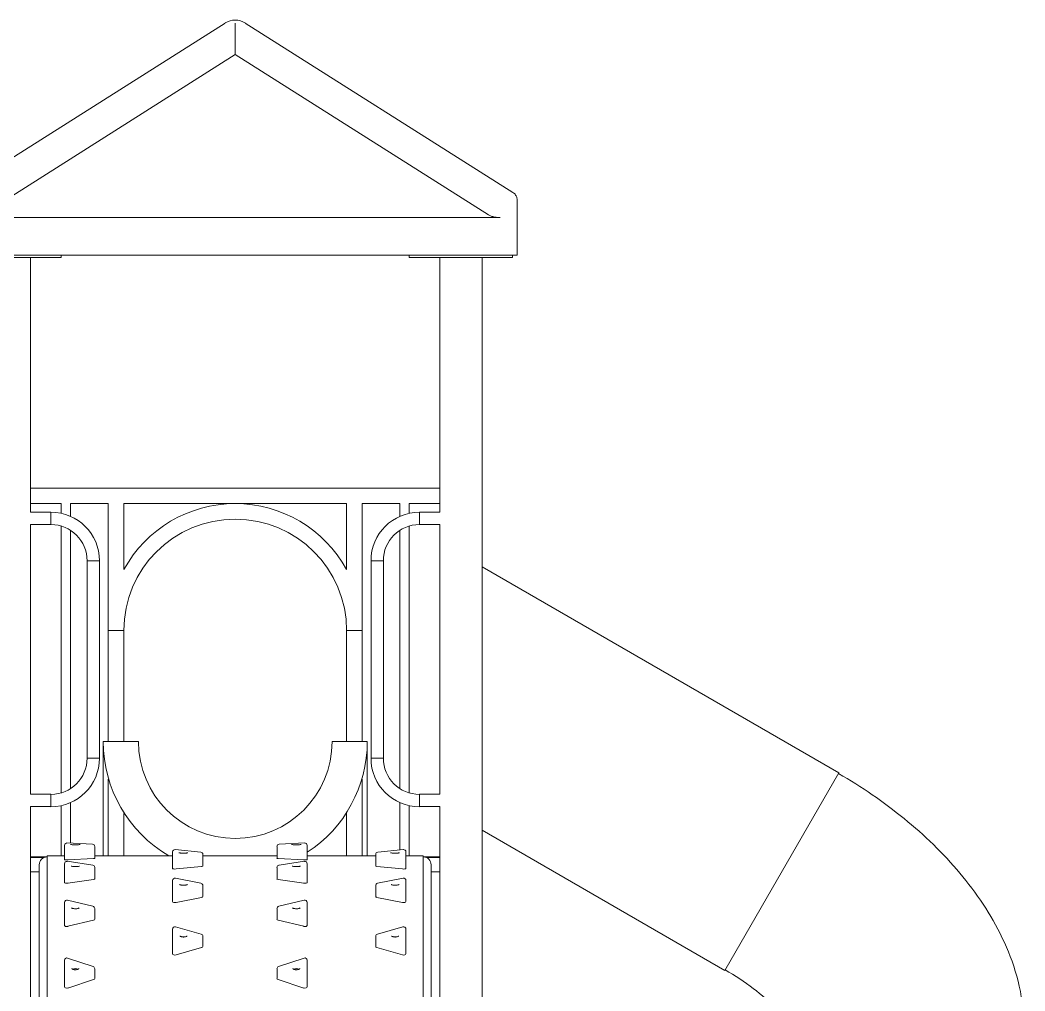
# Model space of a CAD drawing. Header units: feet. Extents: x 0 to 323, y -2 to 159.
# Drawn here: x 217.4 to 323.3, y 57.2 to 159.5 of the extents above; entities that cross this region are included whole.
import ezdxf

# ---------------------------------------------------------------- set-up
doc = ezdxf.new("R2010")
doc.units = ezdxf.units.FT
doc.header["$MEASUREMENT"] = 0
doc.layers.add('ceco.net 250', color=7, linetype='Continuous', lineweight=9)

msp = doc.modelspace()

# ---------------------------------------------------------------- linework, layer by layer
at = {"layer": 'ceco.net 250', "extrusion": (0, 1, 1e-16)}
for p, q in [((239.04, 159.18), (210.84, 141.32)), ((240.1, 159.18), (240.1, 155.86)), ((241.16, 159.18), (269.35, 141.32)), ((240.1, 155.86), (213.42, 138.97)), ((240.1, 155.86), (266.77, 138.97)), ((269.81, 140.4), (269.81, 140.48)), ((269.81, 138.23), (269.81, 140.4)), ((212.18, 138.68), (268.01, 138.68)), ((269.81, 134.72), (269.81, 138.14)), ((210.87, 134.47), (221.77, 134.47)), ((211.37, 134.72), (268.82, 134.72)), ((218.55, 134.47), (218.55, 107.64)), ((221.77, 134.72), (221.77, 134.47)), ((258.42, 134.47), (258.42, 134.72)), ((269.32, 134.47), (258.42, 134.47)), ((261.64, 134.47), (261.64, 107.64)), ((266.1, 134.47), (266.1, 0)), ((268.82, 134.72), (269.81, 134.72)), ((269.32, 134.47), (269.32, 134.72)), ((218.55, 110.19), (261.64, 110.19)), ((218.55, 108.55), (221.77, 108.55)), ((221.77, 107.52), (221.77, 108.55)), ((222.76, 107.2), (222.76, 108.55)), ((222.76, 108.55), (226.72, 108.55)), ((226.72, 83.47), (226.72, 108.55)), ((228.37, 108.55), (251.83, 108.55)), ((228.37, 101.6), (228.37, 108.55)), ((251.83, 108.55), (251.83, 101.6)), ((253.47, 108.55), (257.43, 108.55)), ((253.47, 108.55), (253.47, 83.47)), ((257.43, 108.55), (257.43, 107.2)), ((258.42, 108.55), (261.64, 108.55)), ((258.42, 108.55), (258.42, 107.52)), ((220.69, 107.64), (218.55, 107.64)), ((220.69, 107.64), (220.69, 106.33)), ((220.69, 107.64), (220.69, 106.33)), ((259.51, 107.64), (259.51, 106.33)), ((259.51, 107.64), (259.51, 106.33)), ((261.64, 107.64), (259.51, 107.64)), ((220.69, 106.33), (218.55, 106.33)), ((218.55, 106.33), (218.55, 77.92)), ((221.77, 78.08), (221.77, 106.18)), ((258.42, 106.18), (258.42, 78.08)), ((261.64, 106.33), (259.51, 106.33)), ((261.64, 106.33), (261.64, 77.92)), ((222.76, 78.53), (222.76, 105.72)), ((257.43, 105.72), (257.43, 78.53)), ((224.49, 102.53), (225.15, 102.53)), ((224.49, 102.53), (225.8, 102.53)), ((224.49, 81.72), (224.49, 102.53)), ((225.15, 102.53), (225.8, 102.53)), ((225.8, 81.72), (225.8, 102.53)), ((255.7, 102.53), (254.4, 102.53)), ((255.05, 102.53), (254.4, 102.53)), ((254.4, 102.53), (254.4, 81.72)), ((255.7, 102.53), (255.05, 102.53)), ((255.7, 102.53), (255.7, 81.72)), ((303.69, 80.17), (266.1, 101.87)), ((226.72, 95.18), (227.55, 95.18)), ((227.55, 95.18), (228.37, 95.18)), ((228.37, 83.47), (228.37, 95.18)), ((251.83, 95.18), (252.65, 95.18)), ((251.83, 95.18), (251.83, 83.47)), ((252.65, 95.18), (253.47, 95.18)), ((229.9, 83.47), (226.19, 83.47)), ((226.19, 83.47), (226.19, 71.45)), ((254.01, 83.47), (250.3, 83.47)), ((254.01, 71.45), (254.01, 83.47)), ((225.15, 81.72), (224.49, 81.72)), ((224.49, 81.72), (225.8, 81.72)), ((225.8, 81.72), (225.15, 81.72)), ((255.7, 81.72), (254.4, 81.72)), ((254.4, 81.72), (255.05, 81.72)), ((255.05, 81.72), (255.7, 81.72)), ((226.72, 71.45), (226.72, 79.53)), ((253.47, 79.53), (253.47, 71.45)), ((303.69, 80.17), (291.68, 59.36)), ((303.69, 80.17), (291.68, 59.36)), ((218.55, 77.92), (220.69, 77.92)), ((220.69, 76.62), (220.69, 77.92)), ((220.69, 76.62), (220.69, 77.92)), ((259.51, 76.62), (259.51, 77.92)), ((259.51, 76.62), (259.51, 77.92)), ((259.51, 77.92), (261.64, 77.92)), ((218.55, 76.62), (220.69, 76.62)), ((218.55, 76.62), (218.55, 0)), ((221.77, 71.45), (221.77, 76.73)), ((222.76, 72.77), (222.76, 77.05)), ((257.43, 77.05), (257.43, 72.06)), ((258.42, 76.73), (258.42, 71.45)), ((259.51, 76.62), (261.64, 76.62)), ((261.64, 76.62), (261.64, 0)), ((228.37, 71.45), (228.37, 75.88)), ((251.83, 75.88), (251.83, 71.45)), ((291.68, 59.36), (266.1, 74.13)), ((222.11, 72.27), (222.11, 72.54)), ((222.11, 72.27), (222.11, 71.04)), ((225.06, 72.66), (222.37, 72.79)), ((225.3, 72.41), (225.3, 71.18)), ((236.47, 71.83), (233.78, 72.1)), ((244.5, 71.18), (244.5, 72.41)), ((247.42, 72.79), (244.73, 72.66)), ((247.68, 72.27), (247.68, 72.54)), ((247.68, 72.27), (247.68, 71.04)), ((257.81, 72.1), (255.12, 71.83)), ((218.55, 71.32), (220.28, 71.32)), ((219.94, 71.25), (218.55, 71.25)), ((219.94, 71.25), (218.55, 71.25)), ((222.11, 71.45), (220.28, 71.45)), ((220.28, 0), (220.28, 71.45)), ((225.17, 71.16), (222.48, 71.02)), ((233.5, 71.45), (225.3, 71.45)), ((233.5, 71.31), (233.5, 71.85)), ((233.5, 71.31), (233.5, 70.09)), ((236.69, 71.58), (236.69, 70.36)), ((244.5, 71.45), (236.69, 71.45)), ((244.62, 71.16), (247.31, 71.02)), ((254.9, 71.45), (247.68, 71.45)), ((254.9, 70.36), (254.9, 71.58)), ((258.08, 71.31), (258.08, 71.85)), ((259.91, 71.45), (258.08, 71.45)), ((258.08, 71.31), (258.08, 70.09)), ((259.91, 0), (259.91, 71.45)), ((259.91, 71.32), (261.64, 71.32)), ((261.64, 71.25), (260.25, 71.25)), ((261.64, 71.25), (260.25, 71.25)), ((219.46, 70.5), (219.46, 0)), ((222.11, 69.81), (222.11, 70.61)), ((225.09, 70.45), (222.4, 70.86)), ((225.3, 70.21), (225.3, 69.01)), ((236.56, 70.32), (233.88, 70.05)), ((244.5, 69.01), (244.5, 70.21)), ((247.4, 70.86), (244.71, 70.45)), ((247.68, 69.81), (247.68, 70.61)), ((255.02, 70.32), (257.71, 70.05)), ((260.73, 0), (260.73, 70.5)), ((219.46, 69.76), (218.55, 69.76)), ((222.11, 69.81), (222.11, 68.61)), ((225.17, 68.96), (222.48, 68.56)), ((233.5, 67.77), (233.5, 68.83)), ((236.49, 68.54), (233.8, 69.08)), ((244.62, 68.96), (247.31, 68.56)), ((247.68, 69.81), (247.68, 68.61)), ((257.79, 69.08), (255.1, 68.54)), ((258.08, 67.77), (258.08, 68.83)), ((261.64, 69.76), (260.73, 69.76)), ((233.5, 67.77), (233.5, 66.61)), ((236.69, 68.3), (236.69, 67.14)), ((254.9, 67.14), (254.9, 68.3)), ((258.08, 67.77), (258.08, 66.61)), ((225.11, 66.12), (222.42, 66.77)), ((236.56, 67.06), (233.88, 66.53)), ((247.37, 66.77), (244.68, 66.12)), ((255.02, 67.06), (257.71, 66.53)), ((222.11, 65.22), (222.11, 66.53)), ((225.3, 65.88), (225.3, 64.75)), ((244.5, 64.75), (244.5, 65.88)), ((247.68, 65.22), (247.68, 66.53)), ((222.11, 65.22), (222.11, 64.1)), ((225.17, 64.66), (222.48, 64.01)), ((244.62, 64.66), (247.31, 64.01)), ((247.68, 65.22), (247.68, 64.1)), ((233.5, 62.17), (233.5, 63.72)), ((236.51, 63.19), (233.82, 63.96)), ((257.76, 63.96), (255.08, 63.19)), ((258.08, 62.17), (258.08, 63.72)), ((236.69, 62.95), (236.69, 61.87)), ((254.9, 61.87), (254.9, 62.95)), ((233.5, 62.17), (233.5, 61.1)), ((236.56, 61.77), (233.88, 60.99)), ((255.02, 61.77), (257.71, 60.99)), ((258.08, 62.17), (258.08, 61.1)), ((222.11, 58.65), (222.11, 60.43)), ((225.13, 59.78), (222.44, 60.67)), ((247.35, 60.67), (244.67, 59.78)), ((247.68, 58.65), (247.68, 60.43)), ((225.3, 59.54), (225.3, 58.53)), ((244.5, 58.53), (244.5, 59.54)), ((222.11, 58.65), (222.11, 57.64)), ((225.17, 58.4), (222.48, 57.51)), ((244.62, 58.4), (247.31, 57.51)), ((247.68, 58.65), (247.68, 57.64))]:
    msp.add_line(p, q, dxfattribs=at)
at = {"layer": 'ceco.net 250'}
for centre, radius, start, end in [((240.1, 157.51), 1.98, 57.6526, 122.3474), ((268.82, 138.14), 0.991, 0, 2.1471), ((240.1, 95.18), 13.37, 28.713, 151.287), ((220.69, 102.53), 5.11, 0, 90), ((240.1, 95.18), 11.73, 0, 180), ((259.51, 102.53), 5.11, 90, 180), ((220.69, 102.53), 3.81, 0, 90), ((259.51, 102.53), 3.81, 90, 180), ((240.1, 83.47), 13.91, 180, 239.7799), ((240.1, 83.47), 10.2, 180, 0), ((240.1, 83.47), 13.91, 303.03, 0), ((220.69, 81.72), 3.81, 270, 0), ((220.69, 81.72), 5.11, 270, 0), ((259.51, 81.72), 5.11, 180, 270), ((259.51, 81.72), 3.81, 180, 270), ((222.36, 72.54), 0.248, 87.1193, 180), ((225.05, 72.41), 0.248, 0, 87.1193), ((233.75, 71.85), 0.248, 84.2749, 180), ((244.74, 72.41), 0.248, 92.8807, 180), ((247.43, 72.54), 0.248, 0, 92.8807), ((257.83, 71.85), 0.248, 0, 95.7251), ((220.28, 70.5), 0.822, 90, 180), ((236.44, 71.58), 0.248, 0, 84.2749), ((255.14, 71.58), 0.248, 95.7251, 180), ((259.91, 70.5), 0.822, 0, 90), ((222.36, 70.61), 0.248, 81.5012, 180), ((225.05, 70.21), 0.248, 0, 81.5012), ((244.74, 70.21), 0.248, 98.4988, 180), ((247.43, 70.61), 0.248, 0, 98.4988), ((233.75, 68.83), 0.248, 78.8298, 180), ((257.83, 68.83), 0.248, 0, 101.1702), ((236.44, 68.3), 0.248, 0, 78.8298), ((255.14, 68.3), 0.248, 101.1702, 180), ((222.36, 66.53), 0.248, 76.2878, 180), ((247.43, 66.53), 0.248, 0, 103.7122), ((225.05, 65.88), 0.248, 0, 76.2878), ((244.74, 65.88), 0.248, 103.7122, 180), ((233.75, 63.72), 0.248, 73.8979, 180), ((257.83, 63.72), 0.248, 0, 106.1021), ((236.44, 62.95), 0.248, 0, 73.8979), ((255.14, 62.95), 0.248, 106.1021, 180), ((222.36, 60.43), 0.248, 71.6775, 180), ((247.43, 60.43), 0.248, 0, 108.3225), ((225.05, 59.54), 0.248, 0, 71.6775), ((244.74, 59.54), 0.248, 108.3225, 180)]:
    msp.add_arc(centre, radius, start, end, dxfattribs=at)
at = {"layer": 'ceco.net 250', "extrusion": (0, 1e-16, -1)}
for centre, major_axis, ratio, start_param, end_param in [((222.36, 71.04), (-0.248, 0), 0.087156, 4.18879, 6.283185), ((225.05, 71.18), (0.248, 0), 0.087156, 0, 1.047198), ((244.74, 71.18), (-0.248, 0), 0.087156, 5.235988, 6.283185), ((247.43, 71.04), (0.248, 0), 0.087156, 0, 2.094395), ((233.75, 70.09), (-0.248, 0), 0.173648, 4.18879, 6.283185), ((236.44, 70.36), (0.248, 0), 0.173648, 0, 1.047198), ((255.14, 70.36), (-0.248, 0), 0.173648, 5.235988, 6.283185), ((257.83, 70.09), (0.248, 0), 0.173648, 0, 2.094395), ((225.05, 69.01), (0.248, 0), 0.258819, 0, 1.047198), ((244.74, 69.01), (-0.248, 0), 0.258819, 5.235988, 6.283185), ((222.36, 68.61), (-0.248, 0), 0.258819, 4.18879, 6.283185), ((247.43, 68.61), (0.248, 0), 0.258819, 0, 2.094395), ((236.44, 67.14), (0.248, 0), 0.34202, 0, 1.047198), ((255.14, 67.14), (-0.248, 0), 0.34202, 5.235988, 6.283185), ((233.75, 66.61), (-0.248, 0), 0.34202, 4.18879, 6.283185), ((257.83, 66.61), (0.248, 0), 0.34202, 0, 2.094395), ((225.05, 64.75), (0.248, 0), 0.422618, 0, 1.047198), ((244.74, 64.75), (-0.248, 0), 0.422618, 5.235988, 6.283185), ((222.36, 64.1), (-0.248, 0), 0.422618, 4.18879, 6.283185), ((247.43, 64.1), (0.248, 0), 0.422618, 0, 2.094395), ((234.65, 62.73), (0.371, 0), 0.5, 4.254823, 4.712389), ((234.65, 62.73), (0.371, 0), 0.5, 4.712389, 5.169955), ((256.94, 62.73), (-0.371, 0), 0.5, 1.11323, 1.570796), ((256.94, 62.73), (-0.371, 0), 0.5, 1.570796, 2.028363), ((236.44, 61.87), (0.248, 0), 0.5, 0, 1.047198), ((255.14, 61.87), (-0.248, 0), 0.5, 5.235988, 6.283185), ((233.75, 61.1), (-0.248, 0), 0.5, 4.18879, 6.283185), ((257.83, 61.1), (0.248, 0), 0.5, 0, 2.094395), ((223.26, 59.34), (0.371, 0), 0.573576, 3.892559, 4.712389), ((223.26, 59.34), (0.186, 0), 0.573576, 4.320227, 5.104551), ((223.26, 59.34), (0.371, 0), 0.573576, 4.712389, 5.532219), ((246.54, 59.34), (-0.371, 0), 0.573576, 0.750967, 1.570796), ((246.54, 59.34), (-0.186, 0), 0.573576, 1.178634, 1.962958), ((246.54, 59.34), (-0.371, 0), 0.573576, 1.570796, 2.390626), ((225.05, 58.53), (0.248, 0), 0.573576, 0, 1.047198), ((244.74, 58.53), (-0.248, 0), 0.573576, 5.235988, 6.283185), ((222.36, 57.64), (-0.248, 0), 0.573576, 4.18879, 6.283185), ((247.43, 57.64), (0.248, 0), 0.573576, 0, 2.094395)]:
    msp.add_ellipse(centre, major_axis=major_axis, ratio=ratio, start_param=start_param, end_param=end_param, dxfattribs=at)
at = {"layer": 'ceco.net 250'}
for points, knots in [([(269.81, 140.48), (269.81, 140.58), (269.8, 140.68), (269.74, 140.87), (269.69, 140.97), (269.56, 141.16), (269.46, 141.25), (269.35, 141.32)], [0, 0, 0, 0, 0.00756489, 0.00756489, 0.01547383, 0.01547383, 0.0254327, 0.0254327, 0.0254327, 0.0254327]), ([(268.01, 138.68), (267.82, 138.68), (267.63, 138.7), (267.31, 138.76), (267.17, 138.79), (266.95, 138.87), (266.85, 138.92), (266.77, 138.97)], [0, 0, 0, 0, 0.582278, 0.582278, 1.028583, 1.028583, 1.411567, 1.411567, 1.411567, 1.411567]), ([(269.81, 138.23), (269.81, 138.23), (269.81, 138.22), (269.81, 138.21), (269.81, 138.19), (269.81, 138.18)], [-0.00308267, -0.00308267, -0.00308267, -0.00308267, 0, 0, 0.05980128, 0.05980128, 0.05980128, 0.05980128]), ([(303.66, 80.11), (306.08, 78.71), (308.4, 77.12), (312.7, 73.61), (314.68, 71.7), (318.18, 67.53), (319.7, 65.29), (322.1, 60.26), (322.99, 57.45), (323.28, 51.89), (322.96, 49.29), (321.68, 45.97), (321.29, 45.16), (320.85, 44.38)], [1.851831, 1.851831, 1.851831, 1.851831, 2.16599, 2.16599, 2.48015, 2.48015, 2.794309, 2.794309, 3.108468, 3.108468, 3.344077, 3.344077, 3.422628, 3.422628, 3.422628, 3.422628]), ([(223.78, 72.63), (223.78, 72.63), (223.78, 72.63), (223.78, 72.63), (223.77, 72.63), (223.76, 72.63), (223.75, 72.63), (223.71, 72.62), (223.68, 72.62), (223.62, 72.61), (223.57, 72.61), (223.48, 72.61), (223.42, 72.6), (223.3, 72.6), (223.24, 72.6), (223.12, 72.6), (223.06, 72.6), (222.95, 72.61), (222.9, 72.61), (222.82, 72.62), (222.78, 72.62), (222.75, 72.63), (222.74, 72.63), (222.73, 72.63), (222.73, 72.63), (222.73, 72.63)], [0.00974138, 0.00974138, 0.00974138, 0.00974138, 0.01022294, 0.01022294, 0.0118167, 0.0118167, 0.01413978, 0.01413978, 0.01737584, 0.01737584, 0.02138804, 0.02138804, 0.02584698, 0.02584698, 0.03050117, 0.03050117, 0.03521256, 0.03521256, 0.03988166, 0.03988166, 0.04435551, 0.04435551, 0.04623753, 0.04623753, 0.04743473, 0.04743473, 0.04743473, 0.04743473]), ([(247.06, 72.63), (247.06, 72.63), (247.06, 72.63), (247.06, 72.63), (247.05, 72.63), (247.04, 72.63), (247.03, 72.63), (246.99, 72.62), (246.96, 72.62), (246.9, 72.61), (246.85, 72.61), (246.76, 72.61), (246.7, 72.6), (246.58, 72.6), (246.52, 72.6), (246.4, 72.6), (246.34, 72.6), (246.23, 72.61), (246.18, 72.61), (246.1, 72.62), (246.06, 72.62), (246.03, 72.63), (246.02, 72.63), (246.01, 72.63), (246.01, 72.63), (246.01, 72.63)], [0.00974138, 0.00974138, 0.00974138, 0.00974138, 0.01022294, 0.01022294, 0.0118167, 0.0118167, 0.01413978, 0.01413978, 0.01737584, 0.01737584, 0.02138804, 0.02138804, 0.02584698, 0.02584698, 0.03050117, 0.03050117, 0.03521256, 0.03521256, 0.03988166, 0.03988166, 0.04435551, 0.04435551, 0.04623753, 0.04623753, 0.04743473, 0.04743473, 0.04743473, 0.04743473]), ([(235.12, 71.77), (235.12, 71.77), (235.12, 71.77), (235.12, 71.77), (235.11, 71.76), (235.09, 71.76), (235.07, 71.75), (235.02, 71.75), (234.99, 71.74), (234.92, 71.73), (234.88, 71.73), (234.78, 71.72), (234.72, 71.72), (234.61, 71.72), (234.56, 71.72), (234.45, 71.73), (234.39, 71.73), (234.3, 71.74), (234.26, 71.75), (234.22, 71.76), (234.21, 71.76), (234.19, 71.76), (234.18, 71.76), (234.17, 71.77), (234.17, 71.77), (234.17, 71.77), (234.17, 71.77), (234.17, 71.77)], [0.00877488, 0.00877488, 0.00877488, 0.00877488, 0.00993571, 0.00993571, 0.01177394, 0.01177394, 0.01422909, 0.01422909, 0.01740301, 0.01740301, 0.02119244, 0.02119244, 0.02537102, 0.02537102, 0.02972923, 0.02972923, 0.03410412, 0.03410412, 0.03831933, 0.03831933, 0.04015868, 0.04015868, 0.04168603, 0.04168603, 0.0429228, 0.0429228, 0.04302937, 0.04302937, 0.04302937, 0.04302937]), ([(257.41, 71.77), (257.41, 71.77), (257.41, 71.77), (257.4, 71.77), (257.4, 71.76), (257.37, 71.76), (257.36, 71.75), (257.31, 71.75), (257.28, 71.74), (257.21, 71.73), (257.16, 71.73), (257.07, 71.72), (257.01, 71.72), (256.9, 71.72), (256.84, 71.72), (256.73, 71.73), (256.68, 71.73), (256.59, 71.74), (256.55, 71.75), (256.51, 71.76), (256.49, 71.76), (256.48, 71.76), (256.47, 71.76), (256.46, 71.77), (256.46, 71.77), (256.46, 71.77), (256.46, 71.77), (256.46, 71.77)], [0.00877488, 0.00877488, 0.00877488, 0.00877488, 0.00993571, 0.00993571, 0.01177394, 0.01177394, 0.01422909, 0.01422909, 0.01740301, 0.01740301, 0.02119244, 0.02119244, 0.02537102, 0.02537102, 0.02972923, 0.02972923, 0.03410412, 0.03410412, 0.03831933, 0.03831933, 0.04015868, 0.04015868, 0.04168603, 0.04168603, 0.0429228, 0.0429228, 0.04302937, 0.04302937, 0.04302937, 0.04302937]), ([(235.06, 68.41), (235.06, 68.41), (235.06, 68.41), (235.05, 68.4), (235.04, 68.4), (235.01, 68.39), (234.99, 68.38), (234.95, 68.37), (234.92, 68.36), (234.85, 68.35), (234.8, 68.35), (234.72, 68.34), (234.67, 68.34), (234.57, 68.34), (234.52, 68.34), (234.43, 68.35), (234.39, 68.36), (234.32, 68.38), (234.29, 68.39), (234.26, 68.4), (234.25, 68.4), (234.24, 68.41), (234.23, 68.41), (234.23, 68.41)], [0.00702121, 0.00702121, 0.00702121, 0.00702121, 0.00876675, 0.00876675, 0.01078763, 0.01078763, 0.01320537, 0.01320537, 0.01610988, 0.01610988, 0.01946471, 0.01946471, 0.02313597, 0.02313597, 0.02695151, 0.02695151, 0.03072477, 0.03072477, 0.0342291, 0.0342291, 0.03567966, 0.03567966, 0.03774925, 0.03774925, 0.03774925, 0.03774925]), ([(257.35, 68.41), (257.35, 68.41), (257.35, 68.41), (257.34, 68.4), (257.33, 68.4), (257.3, 68.39), (257.28, 68.38), (257.23, 68.37), (257.2, 68.36), (257.13, 68.35), (257.09, 68.35), (257, 68.34), (256.96, 68.34), (256.86, 68.34), (256.81, 68.34), (256.72, 68.35), (256.67, 68.36), (256.6, 68.38), (256.57, 68.39), (256.55, 68.4), (256.54, 68.4), (256.53, 68.41), (256.52, 68.41), (256.52, 68.41)], [0.00702121, 0.00702121, 0.00702121, 0.00702121, 0.00876675, 0.00876675, 0.01078763, 0.01078763, 0.01320537, 0.01320537, 0.01610988, 0.01610988, 0.01946471, 0.01946471, 0.02313597, 0.02313597, 0.02695151, 0.02695151, 0.03072477, 0.03072477, 0.0342291, 0.0342291, 0.03567966, 0.03567966, 0.03774925, 0.03774925, 0.03774925, 0.03774925]), ([(223.65, 65.95), (223.65, 65.95), (223.65, 65.95), (223.64, 65.94), (223.63, 65.93), (223.6, 65.92), (223.58, 65.91), (223.54, 65.9), (223.51, 65.89), (223.44, 65.87), (223.4, 65.87), (223.32, 65.86), (223.27, 65.86), (223.18, 65.86), (223.13, 65.87), (223.05, 65.88), (223.01, 65.89), (222.94, 65.91), (222.91, 65.92), (222.88, 65.94), (222.87, 65.94), (222.86, 65.95), (222.86, 65.95), (222.86, 65.95)], [0.0060757, 0.0060757, 0.0060757, 0.0060757, 0.00789896, 0.00789896, 0.01005268, 0.01005268, 0.01245568, 0.01245568, 0.01524442, 0.01524442, 0.01841377, 0.01841377, 0.02186504, 0.02186504, 0.02544885, 0.02544885, 0.02898961, 0.02898961, 0.0322817, 0.0322817, 0.03510858, 0.03510858, 0.03613123, 0.03613123, 0.03613123, 0.03613123]), ([(246.93, 65.95), (246.93, 65.95), (246.93, 65.95), (246.92, 65.94), (246.91, 65.93), (246.88, 65.92), (246.86, 65.91), (246.81, 65.9), (246.79, 65.89), (246.72, 65.87), (246.68, 65.87), (246.6, 65.86), (246.55, 65.86), (246.46, 65.86), (246.41, 65.87), (246.33, 65.88), (246.29, 65.89), (246.22, 65.91), (246.19, 65.92), (246.16, 65.94), (246.15, 65.94), (246.14, 65.95), (246.14, 65.95), (246.14, 65.95)], [0.0060757, 0.0060757, 0.0060757, 0.0060757, 0.00789896, 0.00789896, 0.01005268, 0.01005268, 0.01245568, 0.01245568, 0.01524442, 0.01524442, 0.01841377, 0.01841377, 0.02186504, 0.02186504, 0.02544885, 0.02544885, 0.02898961, 0.02898961, 0.0322817, 0.0322817, 0.03510858, 0.03510858, 0.03613123, 0.03613123, 0.03613123, 0.03613123]), ([(234.27, 62.99), (234.27, 62.99), (234.27, 62.99), (234.28, 62.98), (234.29, 62.97), (234.31, 62.95), (234.33, 62.94), (234.38, 62.93), (234.41, 62.92), (234.48, 62.9), (234.51, 62.89), (234.6, 62.89), (234.64, 62.88), (234.73, 62.89), (234.77, 62.89), (234.85, 62.91), (234.89, 62.92), (234.95, 62.94), (234.97, 62.95), (235.01, 62.97), (235.02, 62.97), (235.03, 62.98), (235.03, 62.99), (235.03, 62.99)], [0.357815, 0.357815, 0.357815, 0.357815, 0.488573, 0.488573, 0.684504, 0.684504, 0.894152, 0.894152, 1.126978, 1.126978, 1.380353, 1.380353, 1.646031, 1.646031, 1.913976, 1.913976, 2.173489, 2.173489, 2.413743, 2.413743, 2.62812, 2.62812, 2.783777, 2.783777, 2.783777, 2.783777]), ([(256.56, 62.99), (256.56, 62.99), (256.56, 62.99), (256.56, 62.98), (256.57, 62.97), (256.6, 62.95), (256.62, 62.94), (256.67, 62.93), (256.7, 62.92), (256.76, 62.9), (256.8, 62.89), (256.89, 62.89), (256.93, 62.88), (257.02, 62.89), (257.06, 62.89), (257.14, 62.91), (257.18, 62.92), (257.24, 62.94), (257.26, 62.95), (257.29, 62.97), (257.31, 62.97), (257.32, 62.98), (257.32, 62.99), (257.32, 62.99)], [0.357815, 0.357815, 0.357815, 0.357815, 0.488573, 0.488573, 0.684504, 0.684504, 0.894152, 0.894152, 1.126978, 1.126978, 1.380353, 1.380353, 1.646031, 1.646031, 1.913976, 1.913976, 2.173489, 2.173489, 2.413743, 2.413743, 2.62812, 2.62812, 2.783777, 2.783777, 2.783777, 2.783777]), ([(222.88, 59.55), (222.88, 59.55), (222.88, 59.55), (222.88, 59.55), (222.89, 59.54), (222.91, 59.52), (222.93, 59.51), (222.97, 59.49), (222.99, 59.48), (223.05, 59.46), (223.09, 59.45), (223.16, 59.44), (223.2, 59.43), (223.29, 59.43), (223.33, 59.44), (223.41, 59.45), (223.45, 59.45), (223.51, 59.48), (223.54, 59.49), (223.58, 59.51), (223.6, 59.52), (223.62, 59.54), (223.63, 59.55), (223.63, 59.55), (223.63, 59.55), (223.63, 59.55)], [0.264272, 0.264272, 0.264272, 0.264272, 0.314159, 0.314159, 0.587017, 0.587017, 0.809185, 0.809185, 1.04074, 1.04074, 1.288239, 1.288239, 1.548138, 1.548138, 1.813025, 1.813025, 2.074253, 2.074253, 2.323404, 2.323404, 2.555573, 2.555573, 2.777745, 2.777745, 2.87732, 2.87732, 2.87732, 2.87732]), ([(246.16, 59.55), (246.16, 59.55), (246.16, 59.55), (246.16, 59.55), (246.17, 59.54), (246.19, 59.52), (246.21, 59.51), (246.25, 59.49), (246.27, 59.48), (246.33, 59.46), (246.37, 59.45), (246.44, 59.44), (246.48, 59.43), (246.57, 59.43), (246.61, 59.44), (246.69, 59.45), (246.73, 59.45), (246.79, 59.48), (246.82, 59.49), (246.86, 59.51), (246.88, 59.52), (246.9, 59.54), (246.91, 59.55), (246.91, 59.55), (246.91, 59.55), (246.91, 59.55)], [0.264272, 0.264272, 0.264272, 0.264272, 0.314159, 0.314159, 0.587017, 0.587017, 0.809185, 0.809185, 1.04074, 1.04074, 1.288239, 1.288239, 1.548138, 1.548138, 1.813025, 1.813025, 2.074253, 2.074253, 2.323404, 2.323404, 2.555573, 2.555573, 2.777745, 2.777745, 2.87732, 2.87732, 2.87732, 2.87732]), ([(291.71, 59.42), (292.75, 58.81), (293.76, 58.15), (295.56, 56.78), (296.36, 56.09), (297.65, 54.81), (298.16, 54.23), (298.87, 53.29), (299.11, 52.92), (299.35, 52.46), (299.39, 52.34), (299.39, 52.34)], [1.851831, 1.851831, 1.851831, 1.851831, 2.095394, 2.095394, 2.332616, 2.332616, 2.551407, 2.551407, 2.74437, 2.74437, 2.902417, 2.902417, 2.902417, 2.902417])]:
    msp.add_open_spline(points, degree=3, knots=knots, dxfattribs=at)
at = {"layer": 'ceco.net 250', "extrusion": (0, 0, -1)}
for points in [[(223.7, 70.36), (223.7, 70.36), (223.7, 70.36), (223.69, 70.36), (223.69, 70.35), (223.67, 70.35), (223.66, 70.34), (223.62, 70.33), (223.59, 70.33), (223.53, 70.31), (223.49, 70.31), (223.41, 70.3), (223.36, 70.3), (223.26, 70.3), (223.21, 70.3), (223.1, 70.3), (223.05, 70.31), (222.96, 70.32), (222.92, 70.33), (222.87, 70.34), (222.86, 70.34), (222.84, 70.35), (222.83, 70.35), (222.82, 70.35), (222.82, 70.36), (222.82, 70.36), (222.82, 70.36), (222.82, 70.36)], [(246.98, 70.36), (246.98, 70.36), (246.98, 70.36), (246.97, 70.36), (246.97, 70.35), (246.95, 70.35), (246.93, 70.34), (246.9, 70.33), (246.87, 70.33), (246.81, 70.31), (246.77, 70.31), (246.69, 70.3), (246.64, 70.3), (246.54, 70.3), (246.48, 70.3), (246.38, 70.3), (246.33, 70.31), (246.24, 70.32), (246.2, 70.33), (246.15, 70.34), (246.14, 70.34), (246.12, 70.35), (246.11, 70.35), (246.1, 70.35), (246.1, 70.36), (246.1, 70.36), (246.09, 70.36), (246.09, 70.36)]]:
    msp.add_open_spline(points, degree=3, knots=[0.00788603, 0.00788603, 0.00788603, 0.00788603, 0.0086649, 0.0086649, 0.01043683, 0.01043683, 0.01263824, 0.01263824, 0.0154107, 0.0154107, 0.01875603, 0.01875603, 0.0225371, 0.0225371, 0.02656314, 0.02656314, 0.03065015, 0.03065015, 0.03460355, 0.03460355, 0.03634711, 0.03634711, 0.037849, 0.037849, 0.03913331, 0.03913331, 0.03998582, 0.03998582, 0.03998582, 0.03998582], dxfattribs=at)

doc.saveas('drawing.dxf')
